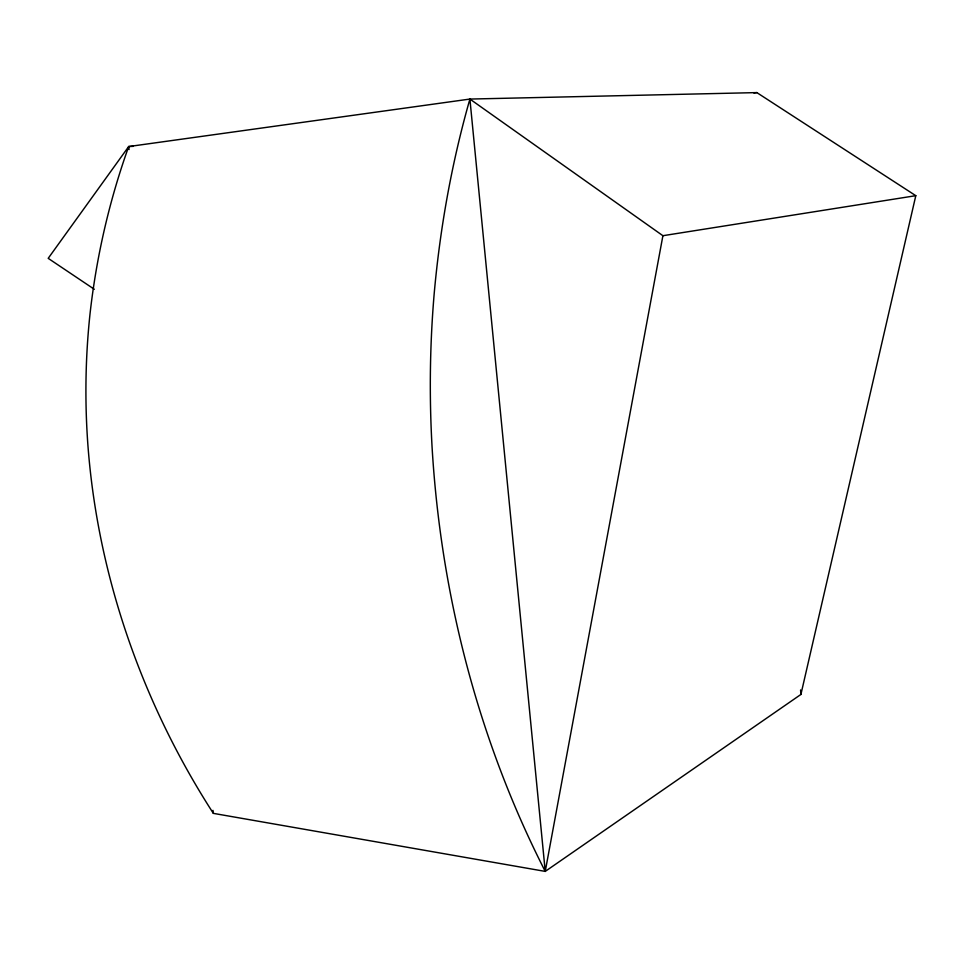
<?xml version="1.0" encoding="UTF-8"?>
<svg xmlns="http://www.w3.org/2000/svg" width="964" height="964" viewBox="0 0 964 964"><rect width="100%" height="100%" fill="white"/><g stroke="black" fill="none" stroke-linecap="round" stroke-linejoin="round"><path stroke-width="1.45" d="M133.201 146.335L128.694 146.552C109.318 200.62 96.388 256.882 90.014 313.951A453.972 280.175 89 0 0 87.941 445.645C97.81 576.279 142.407 703.443 213.345 813.363L545.238 871.396L662.907 235.71L469.902 99.063L128.694 146.552L48.2 258.34L94.339 289.284M800.903 694.454L915.8 195.68L756.848 92.604L469.902 99.063C451.815 162.53 440.102 227.697 434.21 293.405A515.897 243.362 89.4 0 0 432.089 447.356C440.813 594.366 478.216 740.051 545.238 871.396L800.903 694.454L800.578 689.947M662.907 235.71L915.8 195.68M753.86 92.978L756.848 92.604M128.694 146.552L129.08 149.528M212.972 810.375L213.345 813.363M469.902 99.063L545.238 871.396"/></g></svg>
